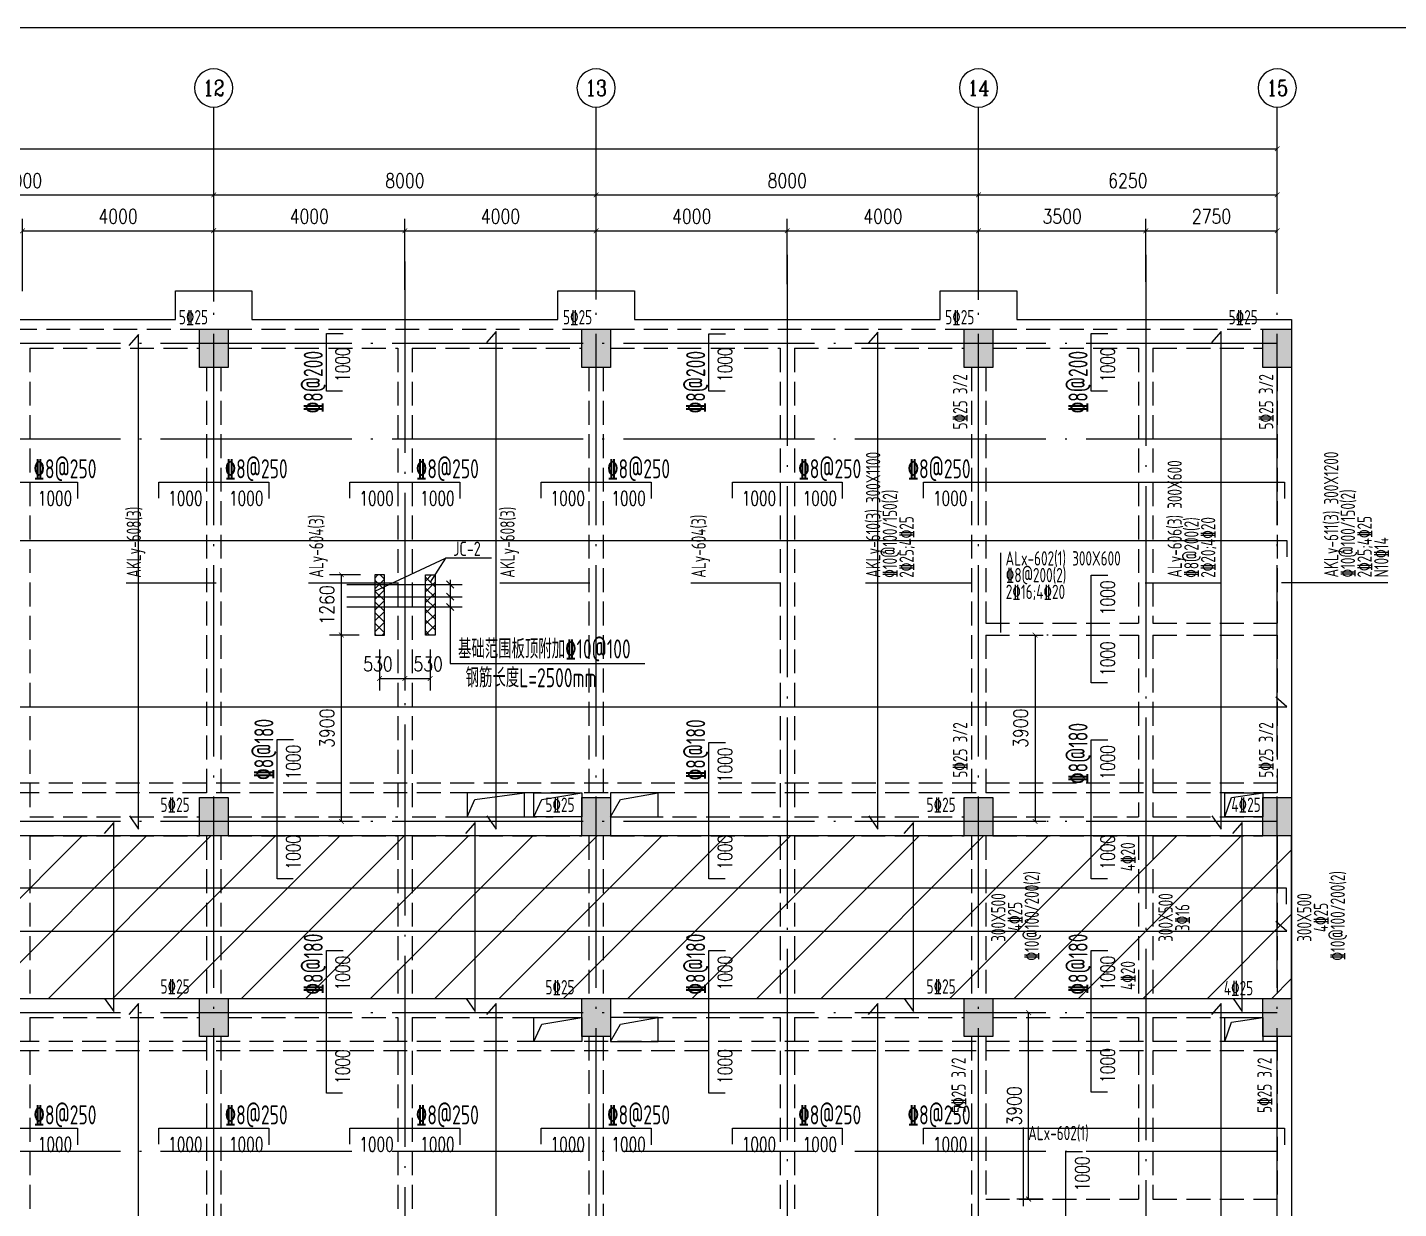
# Model space of a CAD drawing. Header units: millimetres. Extents: x 2998490 to 15040601, y 444546 to 7822218.
# Drawn here: x 14188373 to 14217058, y 7503105 to 7527814 of the extents above; entities that cross this region are included whole.
import ezdxf
from ezdxf.enums import TextEntityAlignment as Align

# ---------------------------------------------------------------- set-up
doc = ezdxf.new("R2010")
doc.units = ezdxf.units.MM
doc.header["$LTSCALE"] = 2000
doc.linetypes.add('DASH', pattern=[0.35, 0.25, -0.1])
doc.linetypes.add('DOTE', pattern=[2.42, 2, -0.2, 0.02, -0.2])
for name, color, linetype in [('3-AXIS', 3, 'Continuous'), ('3-AXIS_TEXT', 7, 'Continuous'), ('3-ban', 84, 'Continuous'), ('3-ban-hatch', 9, 'Continuous'), ('3-ban-rein', 1, 'Continuous'), ('3-ban-TEXT', 7, 'Continuous'), ('3-ban设备基础', 3, 'Continuous'), ('3-column-DOWN', 232, 'Continuous'), ('3-COLUMN-UP', 2, 'Continuous'), ('3-dcl', 3, 'Continuous'), ('3-dote', 43, 'DOTE'), ('3-HATCH', 8, 'Continuous'), ('3-liang-rein-X', 54, 'Continuous'), ('3-liang-rein-Y', 130, 'Continuous'), ('3-liang-R截面-X', 50, 'Continuous'), ('3-liang-R截面-Y', 70, 'Continuous'), ('3-liang-s-1', 44, 'Continuous'), ('3-liang-xu', 120, 'DASH'), ('AXIS', 3, 'Continuous'), ('AXIS_TEXT', 7, 'Continuous'), ('图框', 7, 'Continuous')]:
    doc.layers.add(name, color=color, linetype=linetype)
doc.layers.add('3-零部件', color=73, linetype='Continuous', lineweight=5)
doc.styles.add('_TCH_AXIS', font='COMPLEX', dxfattribs={"bigfont": 'GBCBIG'})
doc.styles.add('COMPLEX', font='COMPLEX')
doc.styles.add('DIM_FONT', font='SIMPLEX', dxfattribs={"width": 0.8, "bigfont": 'HZTXT'})
doc.styles.add('NT4', font='tssdeng.shx', dxfattribs={"width": 0.65, "bigfont": 'tssdchn.shx'})
doc.styles.add('TJ1', font='tj-romans1.shx', dxfattribs={"width": 0.8, "bigfont": 'tj-hztxt1.shx'})
doc.styles.add('TSSD_Rein', font='Tssdeng.shx', dxfattribs={"width": 0.7, "bigfont": 'hztxt.shx'})
doc.dimstyles.new('DIMN100', dxfattribs={"dimtxt": 300, "dimasz": 100, "dimexe": 250, "dimexo": 300, "dimgap": 150, "dimtad": 1, "dimdec": 0, "dimzin": 0, "dimdsep": 46, "dimtxsty": 'DIM_FONT', "dimblk": 'ARCHTICK', "dimcen": 0.09, "dimclrt": 7, "dimazin": 2, "dimtfac": 1, "dimtdec": 0, "dimtix": 1, "dimtmove": 2, "dimatfit": 3, "dimldrblk": 'ARCHTICK', "dimfxl": 0, "dimtolj": 1, "dimtzin": 0, "dimarcsym": 0})
pattern_1 = [(45, (-248788.69, 17196.55), (-112.2532015, 112.2532015), []), (135, (-248788.69, 17196.55), (-112.2532015, -112.2532015), [])]

# ---------------------------------------------------------------- blocks, each defined once
blk = doc.blocks.new('_ArchTick')
at = {"color": 0, "linetype": 'ByBlock', "const_width": 0.15}
blk.add_lwpolyline([(-0.5, -0.5), (0.5, 0.5)], dxfattribs=at)
blk = doc.blocks.new('*D527')
at = {"layer": 'AXIS', "color": 0, "lineweight": -2}
for p, q in [((14184270, 7523134), (14184270, 7524560)), ((14192270, 7523134), (14192270, 7524560)), ((14184270, 7524310), (14192270, 7524310))]:
    blk.add_line(p, q, dxfattribs=at)
at = {"layer": 'Defpoints', "color": 0}
for p in [(14192270, 7524310), (14184270, 7522834), (14192270, 7522834)]:
    blk.add_point(p, dxfattribs=at)
at = {"layer": 'AXIS', "color": 0, "lineweight": -2, "xscale": 100, "yscale": 100, "zscale": 100, "rotation": 180}
blk.add_blockref('_ArchTick', (14184270, 7524310), dxfattribs=at)
at = {"layer": 'AXIS', "color": 0, "lineweight": -2, "xscale": 100, "yscale": 100, "zscale": 100}
blk.add_blockref('_ArchTick', (14192270, 7524310), dxfattribs=at)
at = {"layer": 'AXIS', "color": 7, "insert": (14188270, 7524610), "char_height": 300, "attachment_point": 5, "style": 'DIM_FONT'}
blk.add_mtext('\\A1;8000', dxfattribs=at)
blk = doc.blocks.new('*D528')
at = {"layer": 'AXIS', "color": 0, "lineweight": -2}
for p, q in [((14192270, 7523134), (14192270, 7524560)), ((14200270, 7523134), (14200270, 7524560)), ((14192270, 7524310), (14200270, 7524310))]:
    blk.add_line(p, q, dxfattribs=at)
at = {"layer": 'Defpoints', "color": 0}
for p in [(14200270, 7524310), (14192270, 7522834), (14200270, 7522834)]:
    blk.add_point(p, dxfattribs=at)
at = {"layer": 'AXIS', "color": 0, "lineweight": -2, "xscale": 100, "yscale": 100, "zscale": 100, "rotation": 180}
blk.add_blockref('_ArchTick', (14192270, 7524310), dxfattribs=at)
at = {"layer": 'AXIS', "color": 0, "lineweight": -2, "xscale": 100, "yscale": 100, "zscale": 100}
blk.add_blockref('_ArchTick', (14200270, 7524310), dxfattribs=at)
at = {"layer": 'AXIS', "color": 7, "insert": (14196270, 7524610), "char_height": 300, "attachment_point": 5, "style": 'DIM_FONT'}
blk.add_mtext('\\A1;8000', dxfattribs=at)
blk = doc.blocks.new('*D529')
at = {"layer": 'AXIS', "color": 0, "lineweight": -2}
for p, q in [((14200270, 7523134), (14200270, 7524560)), ((14208270, 7523134), (14208270, 7524560)), ((14200270, 7524310), (14208270, 7524310))]:
    blk.add_line(p, q, dxfattribs=at)
at = {"layer": 'Defpoints', "color": 0}
for p in [(14208270, 7524310), (14200270, 7522834), (14208270, 7522834)]:
    blk.add_point(p, dxfattribs=at)
at = {"layer": 'AXIS', "color": 0, "lineweight": -2, "xscale": 100, "yscale": 100, "zscale": 100, "rotation": 180}
blk.add_blockref('_ArchTick', (14200270, 7524310), dxfattribs=at)
at = {"layer": 'AXIS', "color": 0, "lineweight": -2, "xscale": 100, "yscale": 100, "zscale": 100}
blk.add_blockref('_ArchTick', (14208270, 7524310), dxfattribs=at)
at = {"layer": 'AXIS', "color": 7, "insert": (14204270, 7524610), "char_height": 300, "attachment_point": 5, "style": 'DIM_FONT'}
blk.add_mtext('\\A1;8000', dxfattribs=at)
blk = doc.blocks.new('*D530')
at = {"layer": 'AXIS', "color": 0, "lineweight": -2}
for p, q in [((14208270, 7523134), (14208270, 7524560)), ((14214520, 7523134), (14214520, 7524560)), ((14208270, 7524310), (14214520, 7524310))]:
    blk.add_line(p, q, dxfattribs=at)
at = {"layer": 'Defpoints', "color": 0}
for p in [(14214520, 7524310), (14208270, 7522834), (14214520, 7522834)]:
    blk.add_point(p, dxfattribs=at)
at = {"layer": 'AXIS', "color": 0, "lineweight": -2, "xscale": 100, "yscale": 100, "zscale": 100, "rotation": 180}
blk.add_blockref('_ArchTick', (14208270, 7524310), dxfattribs=at)
at = {"layer": 'AXIS', "color": 0, "lineweight": -2, "xscale": 100, "yscale": 100, "zscale": 100}
blk.add_blockref('_ArchTick', (14214520, 7524310), dxfattribs=at)
at = {"layer": 'AXIS', "color": 7, "insert": (14211395, 7524610), "char_height": 300, "attachment_point": 5, "style": 'DIM_FONT'}
blk.add_mtext('\\A1;6250', dxfattribs=at)
blk = doc.blocks.new('_AXISO')
blk.add_circle((0, 0), 0.5)
at = {"layer": '3-AXIS_TEXT', "style": 'COMPLEX', "width": 1.041667}
blk.add_attdef('A', text='', height=0.56, dxfattribs=at).set_placement((-0.25, -0.28), (0.25, -0.28), align=Align.FIT)
blk = doc.blocks.new('*D531')
at = {"layer": 'AXIS', "color": 0, "lineweight": -2}
for p, q in [((14138270, 7523436), (14138270, 7525526)), ((14214520, 7523436), (14214520, 7525526)), ((14138270, 7525276), (14214520, 7525276))]:
    blk.add_line(p, q, dxfattribs=at)
at = {"layer": 'Defpoints', "color": 0}
for p in [(14214520, 7525276), (14138270, 7523136), (14214520, 7523136)]:
    blk.add_point(p, dxfattribs=at)
at = {"layer": 'AXIS', "color": 0, "lineweight": -2, "xscale": 100, "yscale": 100, "zscale": 100, "rotation": 180}
blk.add_blockref('_ArchTick', (14138270, 7525276), dxfattribs=at)
at = {"layer": 'AXIS', "color": 0, "lineweight": -2, "xscale": 100, "yscale": 100, "zscale": 100}
blk.add_blockref('_ArchTick', (14214520, 7525276), dxfattribs=at)
at = {"layer": 'AXIS', "color": 7, "insert": (14180271, 7525576), "char_height": 300, "attachment_point": 5, "style": 'DIM_FONT'}
blk.add_mtext('\\A1;76250', dxfattribs=at)
blk = doc.blocks.new('*D896')
at = {"layer": '3-ban设备基础', "color": 0, "lineweight": -2}
for p, q in [((14195740, 7514802), (14195740, 7513944)), ((14196270, 7514802), (14196270, 7513944)), ((14195740, 7514194), (14196270, 7514194))]:
    blk.add_line(p, q, dxfattribs=at)
at = {"layer": 'Defpoints', "color": 0}
for p in [(14195740, 7515102), (14196270, 7515102), (14196270, 7514194)]:
    blk.add_point(p, dxfattribs=at)
at = {"layer": '3-ban设备基础', "color": 0, "lineweight": -2, "xscale": 100, "yscale": 100, "zscale": 100, "rotation": 180}
blk.add_blockref('_ArchTick', (14195740, 7514194), dxfattribs=at)
at = {"layer": '3-ban设备基础', "color": 0, "lineweight": -2, "xscale": 100, "yscale": 100, "zscale": 100}
blk.add_blockref('_ArchTick', (14196270, 7514194), dxfattribs=at)
at = {"layer": '3-ban设备基础', "color": 7, "insert": (14195705, 7514494), "char_height": 300, "attachment_point": 5, "style": 'DIM_FONT'}
blk.add_mtext('\\A1;530', dxfattribs=at)
blk = doc.blocks.new('*D897')
at = {"layer": '3-ban设备基础', "color": 0, "lineweight": -2}
for p, q in [((14196270, 7514802), (14196270, 7513944)), ((14196800, 7514802), (14196800, 7513944)), ((14196270, 7514194), (14196800, 7514194))]:
    blk.add_line(p, q, dxfattribs=at)
at = {"layer": 'Defpoints', "color": 0}
for p in [(14196270, 7515102), (14196800, 7515102), (14196800, 7514194)]:
    blk.add_point(p, dxfattribs=at)
at = {"layer": '3-ban设备基础', "color": 0, "lineweight": -2, "xscale": 100, "yscale": 100, "zscale": 100, "rotation": 180}
blk.add_blockref('_ArchTick', (14196270, 7514194), dxfattribs=at)
at = {"layer": '3-ban设备基础', "color": 0, "lineweight": -2, "xscale": 100, "yscale": 100, "zscale": 100}
blk.add_blockref('_ArchTick', (14196800, 7514194), dxfattribs=at)
at = {"layer": '3-ban设备基础', "color": 7, "insert": (14196757, 7514494), "char_height": 300, "attachment_point": 5, "style": 'DIM_FONT'}
blk.add_mtext('\\A1;530', dxfattribs=at)
blk = doc.blocks.new('*D898')
at = {"layer": '3-ban设备基础', "color": 0, "lineweight": -2}
for p, q in [((14195310, 7515102), (14194691, 7515102)), ((14194941, 7511202), (14194941, 7515102)), ((14195310, 7511202), (14194691, 7511202))]:
    blk.add_line(p, q, dxfattribs=at)
at = {"layer": 'Defpoints', "color": 0}
for p in [(14194941, 7515102), (14195610, 7515102), (14195610, 7511202)]:
    blk.add_point(p, dxfattribs=at)
at = {"layer": '3-ban设备基础', "color": 0, "lineweight": -2, "xscale": 100, "yscale": 100, "zscale": 100}
for p, rotation in [((14194941, 7515102), 90), ((14194941, 7511202), 270)]:
    blk.add_blockref('_ArchTick', p, dxfattribs=dict(at, rotation=rotation))
at = {"layer": '3-ban设备基础', "color": 7, "insert": (14194641, 7513152), "char_height": 300, "attachment_point": 5, "rotation": 90, "style": 'DIM_FONT'}
blk.add_mtext('\\A1;3900', dxfattribs=at)
blk = doc.blocks.new('*D899')
at = {"layer": '3-ban设备基础', "color": 0, "lineweight": -2}
for p, q in [((14195340, 7516362), (14194691, 7516362)), ((14194941, 7515102), (14194941, 7516362)), ((14195310, 7515102), (14194691, 7515102))]:
    blk.add_line(p, q, dxfattribs=at)
at = {"layer": 'Defpoints', "color": 0}
for p in [(14194941, 7516362), (14195640, 7516362), (14195610, 7515102)]:
    blk.add_point(p, dxfattribs=at)
at = {"layer": '3-ban设备基础', "color": 0, "lineweight": -2, "xscale": 100, "yscale": 100, "zscale": 100}
for p, rotation in [((14194941, 7516362), 90), ((14194941, 7515102), 270)]:
    blk.add_blockref('_ArchTick', p, dxfattribs=dict(at, rotation=rotation))
at = {"layer": '3-ban设备基础', "color": 7, "insert": (14194641, 7515732), "char_height": 300, "attachment_point": 5, "rotation": 90, "style": 'DIM_FONT'}
blk.add_mtext('\\A1;1260', dxfattribs=at)
blk = doc.blocks.new('*D1192')
at = {"layer": '3-零部件', "color": 0, "lineweight": -2}
for p, q in [((14188270, 7522294), (14188270, 7523810)), ((14192270, 7522081), (14192270, 7523810)), ((14188270, 7523560), (14192270, 7523560))]:
    blk.add_line(p, q, dxfattribs=at)
at = {"layer": 'Defpoints', "color": 0}
for p in [(14192270, 7523560), (14188270, 7521994), (14192270, 7521781)]:
    blk.add_point(p, dxfattribs=at)
at = {"layer": '3-零部件', "color": 0, "lineweight": -2, "xscale": 100, "yscale": 100, "zscale": 100, "rotation": 180}
blk.add_blockref('_ArchTick', (14188270, 7523560), dxfattribs=at)
at = {"layer": '3-零部件', "color": 0, "lineweight": -2, "xscale": 100, "yscale": 100, "zscale": 100}
blk.add_blockref('_ArchTick', (14192270, 7523560), dxfattribs=at)
at = {"layer": '3-零部件', "color": 7, "insert": (14190270, 7523860), "char_height": 300, "attachment_point": 5, "style": 'DIM_FONT'}
blk.add_mtext('\\A1;4000', dxfattribs=at)
blk = doc.blocks.new('*D1193')
at = {"layer": '3-零部件', "color": 0, "lineweight": -2}
for p, q in [((14192270, 7522081), (14192270, 7523810)), ((14196270, 7522327), (14196270, 7523810)), ((14192270, 7523560), (14196270, 7523560))]:
    blk.add_line(p, q, dxfattribs=at)
at = {"layer": 'Defpoints', "color": 0}
for p in [(14196270, 7523560), (14196270, 7522027), (14192270, 7521781)]:
    blk.add_point(p, dxfattribs=at)
at = {"layer": '3-零部件', "color": 0, "lineweight": -2, "xscale": 100, "yscale": 100, "zscale": 100, "rotation": 180}
blk.add_blockref('_ArchTick', (14192270, 7523560), dxfattribs=at)
at = {"layer": '3-零部件', "color": 0, "lineweight": -2, "xscale": 100, "yscale": 100, "zscale": 100}
blk.add_blockref('_ArchTick', (14196270, 7523560), dxfattribs=at)
at = {"layer": '3-零部件', "color": 7, "insert": (14194270, 7523860), "char_height": 300, "attachment_point": 5, "style": 'DIM_FONT'}
blk.add_mtext('\\A1;4000', dxfattribs=at)
blk = doc.blocks.new('*D1194')
at = {"layer": '3-零部件', "color": 0, "lineweight": -2}
for p, q in [((14196270, 7522327), (14196270, 7523810)), ((14200270, 7522123), (14200270, 7523810)), ((14196270, 7523560), (14200270, 7523560))]:
    blk.add_line(p, q, dxfattribs=at)
at = {"layer": 'Defpoints', "color": 0}
for p in [(14200270, 7523560), (14196270, 7522027), (14200270, 7521823)]:
    blk.add_point(p, dxfattribs=at)
at = {"layer": '3-零部件', "color": 0, "lineweight": -2, "xscale": 100, "yscale": 100, "zscale": 100, "rotation": 180}
blk.add_blockref('_ArchTick', (14196270, 7523560), dxfattribs=at)
at = {"layer": '3-零部件', "color": 0, "lineweight": -2, "xscale": 100, "yscale": 100, "zscale": 100}
blk.add_blockref('_ArchTick', (14200270, 7523560), dxfattribs=at)
at = {"layer": '3-零部件', "color": 7, "insert": (14198270, 7523860), "char_height": 300, "attachment_point": 5, "style": 'DIM_FONT'}
blk.add_mtext('\\A1;4000', dxfattribs=at)
blk = doc.blocks.new('*D1195')
at = {"layer": '3-零部件', "color": 0, "lineweight": -2}
for p, q in [((14200270, 7522123), (14200270, 7523810)), ((14204270, 7522446), (14204270, 7523810)), ((14200270, 7523560), (14204270, 7523560))]:
    blk.add_line(p, q, dxfattribs=at)
at = {"layer": 'Defpoints', "color": 0}
for p in [(14204270, 7523560), (14204270, 7522146), (14200270, 7521823)]:
    blk.add_point(p, dxfattribs=at)
at = {"layer": '3-零部件', "color": 0, "lineweight": -2, "xscale": 100, "yscale": 100, "zscale": 100, "rotation": 180}
blk.add_blockref('_ArchTick', (14200270, 7523560), dxfattribs=at)
at = {"layer": '3-零部件', "color": 0, "lineweight": -2, "xscale": 100, "yscale": 100, "zscale": 100}
blk.add_blockref('_ArchTick', (14204270, 7523560), dxfattribs=at)
at = {"layer": '3-零部件', "color": 7, "insert": (14202270, 7523860), "char_height": 300, "attachment_point": 5, "style": 'DIM_FONT'}
blk.add_mtext('\\A1;4000', dxfattribs=at)
blk = doc.blocks.new('*D1180')
at = {"layer": '3-零部件', "color": 0, "lineweight": -2}
for p, q in [((14204270, 7522446), (14204270, 7523810)), ((14208270, 7522114), (14208270, 7523810)), ((14204270, 7523560), (14208270, 7523560))]:
    blk.add_line(p, q, dxfattribs=at)
at = {"layer": 'Defpoints', "color": 0}
for p in [(14208270, 7523560), (14204270, 7522146), (14208270, 7521814)]:
    blk.add_point(p, dxfattribs=at)
at = {"layer": '3-零部件', "color": 0, "lineweight": -2, "xscale": 100, "yscale": 100, "zscale": 100, "rotation": 180}
blk.add_blockref('_ArchTick', (14204270, 7523560), dxfattribs=at)
at = {"layer": '3-零部件', "color": 0, "lineweight": -2, "xscale": 100, "yscale": 100, "zscale": 100}
blk.add_blockref('_ArchTick', (14208270, 7523560), dxfattribs=at)
at = {"layer": '3-零部件', "color": 7, "insert": (14206270, 7523860), "char_height": 300, "attachment_point": 5, "style": 'DIM_FONT'}
blk.add_mtext('\\A1;4000', dxfattribs=at)
blk = doc.blocks.new('*D1181')
at = {"layer": '3-零部件', "color": 0, "lineweight": -2}
for p, q in [((14208270, 7522114), (14208270, 7523810)), ((14211770, 7522490), (14211770, 7523810)), ((14208270, 7523560), (14211770, 7523560))]:
    blk.add_line(p, q, dxfattribs=at)
at = {"layer": 'Defpoints', "color": 0}
for p in [(14211770, 7523560), (14211770, 7522190), (14208270, 7521814)]:
    blk.add_point(p, dxfattribs=at)
at = {"layer": '3-零部件', "color": 0, "lineweight": -2, "xscale": 100, "yscale": 100, "zscale": 100, "rotation": 180}
blk.add_blockref('_ArchTick', (14208270, 7523560), dxfattribs=at)
at = {"layer": '3-零部件', "color": 0, "lineweight": -2, "xscale": 100, "yscale": 100, "zscale": 100}
blk.add_blockref('_ArchTick', (14211770, 7523560), dxfattribs=at)
at = {"layer": '3-零部件', "color": 7, "insert": (14210020, 7523860), "char_height": 300, "attachment_point": 5, "style": 'DIM_FONT'}
blk.add_mtext('\\A1;3500', dxfattribs=at)
blk = doc.blocks.new('*D1182')
at = {"layer": '3-零部件', "color": 0, "lineweight": -2}
for p, q in [((14211770, 7522490), (14211770, 7523810)), ((14214520, 7522490), (14214520, 7523810)), ((14211770, 7523560), (14214520, 7523560))]:
    blk.add_line(p, q, dxfattribs=at)
at = {"layer": 'Defpoints', "color": 0}
for p in [(14214520, 7523560), (14211770, 7522190), (14214520, 7522190)]:
    blk.add_point(p, dxfattribs=at)
at = {"layer": '3-零部件', "color": 0, "lineweight": -2, "xscale": 100, "yscale": 100, "zscale": 100, "rotation": 180}
blk.add_blockref('_ArchTick', (14211770, 7523560), dxfattribs=at)
at = {"layer": '3-零部件', "color": 0, "lineweight": -2, "xscale": 100, "yscale": 100, "zscale": 100}
blk.add_blockref('_ArchTick', (14214520, 7523560), dxfattribs=at)
at = {"layer": '3-零部件', "color": 7, "insert": (14213145, 7523860), "char_height": 300, "attachment_point": 5, "style": 'DIM_FONT'}
blk.add_mtext('\\A1;2750', dxfattribs=at)
blk = doc.blocks.new('*D1651')
at = {"layer": '3-ban', "color": 0, "lineweight": -2}
for p, q in [((14209453, 7515102), (14209453, 7511202)), ((14209727, 7515102), (14209703, 7515102)), ((14209727, 7511202), (14209703, 7511202))]:
    blk.add_line(p, q, dxfattribs=at)
at = {"layer": 'Defpoints', "color": 0}
for p in [(14209427, 7515102), (14209427, 7511202), (14209453, 7511202)]:
    blk.add_point(p, dxfattribs=at)
at = {"layer": '3-ban', "color": 0, "lineweight": -2, "xscale": 100, "yscale": 100, "zscale": 100}
for p, rotation in [((14209453, 7515102), 90), ((14209453, 7511202), 270)]:
    blk.add_blockref('_ArchTick', p, dxfattribs=dict(at, rotation=rotation))
at = {"layer": '3-ban', "color": 7, "insert": (14209153, 7513152), "char_height": 300, "attachment_point": 5, "rotation": 90, "style": 'DIM_FONT'}
blk.add_mtext('\\A1;3900', dxfattribs=at)
blk = doc.blocks.new('*D1652')
at = {"layer": '3-ban', "color": 0, "lineweight": -2}
for p, q in [((14209617, 7507202), (14209069, 7507202)), ((14209319, 7503302), (14209319, 7507202)), ((14209617, 7503302), (14209069, 7503302))]:
    blk.add_line(p, q, dxfattribs=at)
at = {"layer": 'Defpoints', "color": 0}
for p in [(14209319, 7507202), (14209917, 7507202), (14209917, 7503302)]:
    blk.add_point(p, dxfattribs=at)
at = {"layer": '3-ban', "color": 0, "lineweight": -2, "xscale": 100, "yscale": 100, "zscale": 100}
for p, rotation in [((14209319, 7507202), 90), ((14209319, 7503302), 270)]:
    blk.add_blockref('_ArchTick', p, dxfattribs=dict(at, rotation=rotation))
at = {"layer": '3-ban', "color": 7, "insert": (14209019, 7505252), "char_height": 300, "attachment_point": 5, "rotation": 90, "style": 'DIM_FONT'}
blk.add_mtext('\\A1;3900', dxfattribs=at)

msp = doc.modelspace()

# ---------------------------------------------------------------- hatches: boundary and pattern name
at = {"layer": '3-ban-hatch'}
h = msp.add_hatch(dxfattribs=at)
h.set_pattern_fill('ANSI31', color=8, scale=300, style=0)
h.paths.add_polyline_path([(14151970.3, 7507502), (14214820.3, 7507502), (14214820.3, 7510902), (14151970.3, 7510902)])
at = {"layer": '3-ban设备基础', "ltscale": 2}
h = msp.add_hatch(dxfattribs=at)
h.set_pattern_fill('ANSI37', color=256, scale=50, style=0)
h.set_pattern_definition(pattern_1)
h.paths.add_polyline_path([(14195640.3, 7515102), (14195840.3, 7515102), (14195840.3, 7516362), (14195640.3, 7516362)])
h = msp.add_hatch(dxfattribs=at)
h.set_pattern_fill('ANSI37', color=256, scale=50, style=0)
h.set_pattern_definition(pattern_1)
h.paths.add_polyline_path([(14196900.3, 7515102), (14196700.3, 7515102), (14196700.3, 7516362), (14196900.3, 7516362)])
at = {"layer": '3-HATCH'}
for points in [[(14191970.3, 7521502), (14192570.3, 7521502), (14192570.3, 7520702), (14191970.3, 7520702)], [(14199970.3, 7521502), (14200570.3, 7521502), (14200570.3, 7520702), (14199970.3, 7520702)], [(14207970.3, 7521502), (14208570.3, 7521502), (14208570.3, 7520702), (14207970.3, 7520702)], [(14214220.3, 7521502), (14214820.3, 7521502), (14214820.3, 7520702), (14214220.3, 7520702)], [(14191970.3, 7511702), (14192570.3, 7511702), (14192570.3, 7510902), (14191970.3, 7510902)], [(14199970.3, 7511702), (14200570.3, 7511702), (14200570.3, 7510902), (14199970.3, 7510902)], [(14207970.3, 7511702), (14208570.3, 7511702), (14208570.3, 7510902), (14207970.3, 7510902)], [(14214220.3, 7511702), (14214820.3, 7511702), (14214820.3, 7510902), (14214220.3, 7510902)], [(14191970.3, 7507502), (14192570.3, 7507502), (14192570.3, 7506702), (14191970.3, 7506702)], [(14199970.3, 7507502), (14200570.3, 7507502), (14200570.3, 7506702), (14199970.3, 7506702)], [(14207970.3, 7507502), (14208570.3, 7507502), (14208570.3, 7506702), (14207970.3, 7506702)], [(14214220.3, 7507502), (14214820.3, 7507502), (14214820.3, 7506702), (14214220.3, 7506702)]]:
    msp.add_hatch(color=256, dxfattribs=at).paths.add_polyline_path(points)

# ---------------------------------------------------------------- linework, layer by layer
at = {"layer": '3-AXIS', "color": 15, "linetype": 'DOTE'}
for p, q in [((14192270.3, 7493202), (14192270.3, 7523134.2)), ((14200270.3, 7493202), (14200270.3, 7523134.2)), ((14208270.3, 7493202), (14208270.3, 7523134.2)), ((14214520.3, 7493202), (14214520.3, 7523134.2)), ((14214520.3, 7521202), (14134833, 7521202)), ((14214520.3, 7519202), (14134833, 7519202)), ((14214520.3, 7511202), (14134833, 7511202)), ((14214520.3, 7507202), (14134833, 7507202)), ((14214520.3, 7504302), (14134833, 7504302))]:
    msp.add_line(p, q, dxfattribs=at)
at = {"layer": '3-ban-rein'}
for points in [[(14190506.8, 7511318.1), (14190700.2, 7511044.4), (14190700.2, 7521388.5), (14190497.1, 7521159.1)], [(14194967.8, 7520202), (14194629.8, 7520202), (14194629.8, 7521409.7), (14194975.8, 7521409.7)], [(14197984.1, 7511318.1), (14198177.5, 7511044.4), (14198177.5, 7521450), (14197974.4, 7521220.6)], [(14202967.8, 7520202), (14202629.8, 7520202), (14202629.8, 7521400.8), (14202975.8, 7521400.8)], [(14205973, 7511318.1), (14206166.4, 7511044.4), (14206166.4, 7521441), (14205963.3, 7521211.7)], [(14210967.8, 7520202), (14210629.8, 7520202), (14210629.8, 7521413.7), (14210975.8, 7521413.7)], [(14213154.4, 7511318.1), (14213347.8, 7511044.4), (14213347.8, 7521453.9), (14213144.7, 7521224.6)], [(14187120.3, 7517965.7), (14187120.3, 7518303.7), (14189420.3, 7518303.7), (14189420.3, 7517957.7)], [(14191120.3, 7517965.7), (14191120.3, 7518303.7), (14193420.3, 7518303.7), (14193420.3, 7517957.7)], [(14195120.3, 7517965.7), (14195120.3, 7518303.7), (14197420.3, 7518303.7), (14197420.3, 7517957.7)], [(14199120.3, 7517965.7), (14199120.3, 7518303.7), (14201420.3, 7518303.7), (14201420.3, 7517957.7)], [(14203120.3, 7517965.7), (14203120.3, 7518303.7), (14205420.3, 7518303.7), (14205420.3, 7517957.7)], [(14207120.3, 7517965.7), (14207120.3, 7518303.7), (14214670.3, 7518303.7), (14214670.3, 7517957.7)], [(14152126.5, 7516745.4), (14152126.5, 7517083.3), (14214717.7, 7517083.3), (14214717.7, 7516737.3)], [(14210967.8, 7514102), (14210629.8, 7514102), (14210629.8, 7516352), (14210975.8, 7516352)], [(14152332.3, 7513793.8), (14152058.6, 7513600.4), (14214719.7, 7513600.4), (14214490.4, 7513803.4)], [(14193934.5, 7510002), (14193596.6, 7510002), (14193596.6, 7512915.4), (14193942.6, 7512915.4)], [(14202967.8, 7510002), (14202629.8, 7510002), (14202629.8, 7512856.4), (14202975.8, 7512856.4)], [(14210967.8, 7510002), (14210629.8, 7510002), (14210629.8, 7512909.6), (14210975.8, 7512909.6)], [(14189985.9, 7507497.8), (14190179.3, 7507224.1), (14190179.3, 7511181.4), (14189976.2, 7510952)], [(14197549.7, 7507497.8), (14197743.1, 7507224.1), (14197743.1, 7511181.4), (14197540, 7510952)], [(14206715.4, 7507497.8), (14206908.8, 7507224.1), (14206908.8, 7511181.4), (14206705.7, 7510952)], [(14213594.9, 7507497.8), (14213788.3, 7507224.1), (14213788.3, 7511181.4), (14213585.2, 7510952)], [(14152127.9, 7509478.3), (14152127.9, 7509816.3), (14214703.5, 7509816.3), (14214703.5, 7509470.3)], [(14152333.6, 7509099.5), (14152060, 7508906.1), (14214719.7, 7508906.1), (14214490.4, 7509109.2)], [(14194967.8, 7505517), (14194629.8, 7505517), (14194629.8, 7508502), (14194975.8, 7508502)], [(14202967.8, 7505519.1), (14202629.8, 7505519.1), (14202629.8, 7508502), (14202975.8, 7508502)], [(14210967.8, 7505539.9), (14210629.8, 7505539.9), (14210629.8, 7508502), (14210975.8, 7508502)], [(14190506.8, 7497289.9), (14190700.2, 7497016.2), (14190700.2, 7507392.3), (14190497.1, 7507162.9)], [(14197984.1, 7497296.3), (14198177.5, 7497022.7), (14198177.5, 7507392.3), (14197974.4, 7507162.9)], [(14205973, 7497345.1), (14206166.4, 7497071.5), (14206166.4, 7507392.3), (14205963.3, 7507162.9)], [(14213154.4, 7497295.9), (14213347.8, 7497022.2), (14213347.8, 7507392.3), (14213144.7, 7507162.9)], [(14187120.3, 7504449.4), (14187120.3, 7504787.3), (14189420.3, 7504787.3), (14189420.3, 7504441.3)], [(14191120.3, 7504449.4), (14191120.3, 7504787.3), (14193420.3, 7504787.3), (14193420.3, 7504441.3)], [(14195120.3, 7504449.4), (14195120.3, 7504787.3), (14197420.3, 7504787.3), (14197420.3, 7504441.3)], [(14199120.3, 7504449.4), (14199120.3, 7504787.3), (14201420.3, 7504787.3), (14201420.3, 7504441.3)], [(14203120.3, 7504449.4), (14203120.3, 7504787.3), (14205420.3, 7504787.3), (14205420.3, 7504441.3)], [(14207120.3, 7504449.4), (14207120.3, 7504787.3), (14214670.3, 7504787.3), (14214670.3, 7504441.3)], [(14210437.2, 7502052), (14210099.2, 7502052), (14210099.2, 7504302), (14210445.3, 7504302)]]:
    msp.add_lwpolyline(points, dxfattribs=at)
at = {"layer": '3-ban设备基础'}
for p, q in [((14195640.3, 7516023.4), (14197120.3, 7516708.4)), ((14197120.3, 7516708.4), (14196800.3, 7516210.4)), ((14198082.7, 7516708.4), (14197120.3, 7516708.4)), ((14197217.6, 7516258.3), (14197217.6, 7514507.2)), ((14197217.6, 7514507.2), (14201287.1, 7514507.2))]:
    msp.add_line(p, q, dxfattribs=at)
at = {"layer": '3-ban设备基础', "color": 1}
for points in [[(14195058.2, 7516159.8), (14197471, 7516159.8)], [(14197143.3, 7516234.1), (14197291.9, 7516085.5)], [(14195058.2, 7515905.3), (14197471, 7515905.3)], [(14197143.3, 7515979.6), (14197291.9, 7515831)], [(14195058.2, 7515689.9), (14197471, 7515689.9)], [(14197143.3, 7515764.2), (14197291.9, 7515615.6)]]:
    msp.add_lwpolyline(points, dxfattribs=at)
at = {"layer": '3-ban设备基础', "ltscale": 2}
for points in [[(14195640.3, 7515102), (14195840.3, 7515102), (14195840.3, 7516362), (14195640.3, 7516362)], [(14196900.3, 7515102), (14196700.3, 7515102), (14196700.3, 7516362), (14196900.3, 7516362)]]:
    msp.add_lwpolyline(points, close=True, dxfattribs=at)
at = {"layer": '3-column-DOWN'}
for points in [[(14191970.3, 7521502), (14192570.3, 7521502), (14192570.3, 7520702), (14191970.3, 7520702)], [(14199970.3, 7521502), (14200570.3, 7521502), (14200570.3, 7520702), (14199970.3, 7520702)], [(14207970.3, 7521502), (14208570.3, 7521502), (14208570.3, 7520702), (14207970.3, 7520702)], [(14214220.3, 7521502), (14214820.3, 7521502), (14214820.3, 7520702), (14214220.3, 7520702)], [(14191970.3, 7511702), (14192570.3, 7511702), (14192570.3, 7510902), (14191970.3, 7510902)], [(14199970.3, 7511702), (14200570.3, 7511702), (14200570.3, 7510902), (14199970.3, 7510902)], [(14207970.3, 7511702), (14208570.3, 7511702), (14208570.3, 7510902), (14207970.3, 7510902)], [(14214220.3, 7511702), (14214820.3, 7511702), (14214820.3, 7510902), (14214220.3, 7510902)], [(14191970.3, 7507502), (14192570.3, 7507502), (14192570.3, 7506702), (14191970.3, 7506702)], [(14199970.3, 7507502), (14200570.3, 7507502), (14200570.3, 7506702), (14199970.3, 7506702)], [(14207970.3, 7507502), (14208570.3, 7507502), (14208570.3, 7506702), (14207970.3, 7506702)], [(14214220.3, 7507502), (14214820.3, 7507502), (14214820.3, 7506702), (14214220.3, 7506702)]]:
    msp.add_lwpolyline(points, close=True, dxfattribs=at)
at = {"layer": '3-COLUMN-UP'}
for points in [[(14191970.3, 7521502), (14192570.3, 7521502), (14192570.3, 7520702), (14191970.3, 7520702)], [(14199970.3, 7521502), (14200570.3, 7521502), (14200570.3, 7520702), (14199970.3, 7520702)], [(14207970.3, 7521502), (14208570.3, 7521502), (14208570.3, 7520702), (14207970.3, 7520702)], [(14214220.3, 7521502), (14214820.3, 7521502), (14214820.3, 7520702), (14214220.3, 7520702)], [(14191970.3, 7511702), (14192570.3, 7511702), (14192570.3, 7510902), (14191970.3, 7510902)], [(14199970.3, 7511702), (14200570.3, 7511702), (14200570.3, 7510902), (14199970.3, 7510902)], [(14207970.3, 7511702), (14208570.3, 7511702), (14208570.3, 7510902), (14207970.3, 7510902)], [(14214220.3, 7511702), (14214820.3, 7511702), (14214820.3, 7510902), (14214220.3, 7510902)], [(14191970.3, 7507502), (14192570.3, 7507502), (14192570.3, 7506702), (14191970.3, 7506702)], [(14199970.3, 7507502), (14200570.3, 7507502), (14200570.3, 7506702), (14199970.3, 7506702)], [(14207970.3, 7507502), (14208570.3, 7507502), (14208570.3, 7506702), (14207970.3, 7506702)], [(14214220.3, 7507502), (14214820.3, 7507502), (14214820.3, 7506702), (14214220.3, 7506702)]]:
    msp.add_lwpolyline(points, close=True, dxfattribs=at)
at = {"layer": '3-dcl'}
msp.add_lwpolyline([(14151970.3, 7507502), (14214820.3, 7507502), (14214820.3, 7510902), (14151970.3, 7510902)], close=True, dxfattribs=at)
at = {"layer": '3-dote'}
for p, q in [((14204270.3, 7523058.4), (14204270.3, 7494876.8)), ((14211770.3, 7523058.4), (14211770.3, 7494876.8)), ((14196270.3, 7522914.4), (14196270.3, 7495959.9))]:
    msp.add_line(p, q, dxfattribs=at)
at = {"layer": '3-liang-R截面-X'}
for p, q in [((14208727.9, 7516823.9), (14208727.9, 7515155.4)), ((14209201.3, 7504802.9), (14209201.3, 7503157.1))]:
    msp.add_line(p, q, dxfattribs=at)
at = {"layer": '3-liang-R截面-Y'}
for p, q in [((14190438.6, 7516195.8), (14192318.6, 7516195.8)), ((14194254.9, 7516195.8), (14196134.8, 7516195.8)), ((14198256.1, 7516195.8), (14200136, 7516195.8)), ((14202254.9, 7516195.8), (14204134.8, 7516195.8)), ((14205906.1, 7516195.8), (14208136, 7516195.8)), ((14211756.3, 7516195.8), (14213326.4, 7516195.8)), ((14214606.2, 7516202.1), (14216836.1, 7516202.1))]:
    msp.add_line(p, q, dxfattribs=at)
at = {"layer": '3-liang-s-1'}
for points in [[(14185070.3, 7521702), (14191470.3, 7521702), (14191470.3, 7522302), (14193070.3, 7522302), (14193070.3, 7521702), (14199470.3, 7521702), (14199470.3, 7522302), (14201070.3, 7522302), (14201070.3, 7521702), (14207470.3, 7521702), (14207470.3, 7522302), (14209070.3, 7522302), (14209070.3, 7521702), (14214820.3, 7521702), (14214820.3, 7521502)], [(14214820.3, 7521102), (14214820.3, 7497702)], [(14197570.3, 7511302), (14197731.3, 7511664.1), (14198770.3, 7511802)], [(14198970.3, 7511302), (14199131.3, 7511664.1), (14199970.3, 7511802)], [(14200570.3, 7511302), (14200781.3, 7511664.1), (14201570.3, 7511802)], [(14213420.3, 7511302), (14213562.8, 7511706.9), (14214220.3, 7511802)], [(14198970.3, 7506602), (14199131.3, 7506964.1), (14199970.3, 7507102)], [(14200570.3, 7506602), (14200781.3, 7506964.1), (14201570.3, 7507102)], [(14213420.3, 7506602), (14213562.8, 7507006.9), (14214220.3, 7507102)]]:
    msp.add_lwpolyline(points, dxfattribs=at)
for points in [[(14197570.3, 7511302), (14198770.3, 7511302), (14198770.3, 7511802), (14197570.3, 7511802)], [(14198970.3, 7511802), (14199970.3, 7511802), (14199970.3, 7511302), (14198970.3, 7511302)], [(14200570.3, 7511302), (14201570.3, 7511302), (14201570.3, 7511802), (14200570.3, 7511802)], [(14213420.3, 7511802), (14214220.3, 7511802), (14214220.3, 7511302), (14213420.3, 7511302)], [(14198970.3, 7507102), (14199970.3, 7507102), (14199970.3, 7506602), (14198970.3, 7506602)], [(14200570.3, 7506602), (14201570.3, 7506602), (14201570.3, 7507102), (14200570.3, 7507102)], [(14213420.3, 7507102), (14214220.3, 7507102), (14214220.3, 7506602), (14213420.3, 7506602)]]:
    msp.add_lwpolyline(points, close=True, dxfattribs=at)
at = {"layer": '3-liang-xu'}
for p, q in [((14184570.3, 7521502), (14191970.3, 7521502)), ((14192570.3, 7521502), (14199970.3, 7521502)), ((14200570.3, 7521502), (14207970.3, 7521502)), ((14208570.3, 7521502), (14214220.3, 7521502)), ((14188420.3, 7521102), (14191970.3, 7521102)), ((14188420.3, 7521102), (14188420.3, 7511302)), ((14192570.3, 7521102), (14196120.3, 7521102)), ((14196120.3, 7521102), (14196120.3, 7511302)), ((14196420.3, 7521102), (14199970.3, 7521102)), ((14196420.3, 7521102), (14196420.3, 7511302)), ((14200570.3, 7521102), (14204120.3, 7521102)), ((14204120.3, 7521102), (14204120.3, 7511302)), ((14204420.3, 7521102), (14207970.3, 7521102)), ((14204420.3, 7521102), (14204420.3, 7511302)), ((14208570.3, 7521102), (14211620.3, 7521102)), ((14211620.3, 7521102), (14211620.3, 7515352)), ((14211920.3, 7521102), (14211920.3, 7515352)), ((14211920.3, 7521102), (14214220.3, 7521102)), ((14192120.3, 7520702), (14192120.3, 7511702)), ((14192420.3, 7520702), (14192420.3, 7511702)), ((14200120.3, 7520702), (14200120.3, 7511702)), ((14200420.3, 7520702), (14200420.3, 7511702)), ((14208120.3, 7520702), (14208120.3, 7511702)), ((14208420.3, 7520702), (14208420.3, 7515352)), ((14214520.3, 7520702), (14214520.3, 7515352)), ((14214820.3, 7520702), (14214820.3, 7511702)), ((14208420.3, 7515352), (14211620.3, 7515352)), ((14211920.3, 7515352), (14214520.3, 7515352)), ((14208420.3, 7515102), (14208420.3, 7511702)), ((14208420.3, 7515102), (14211620.3, 7515102)), ((14211620.3, 7515102), (14211620.3, 7511302)), ((14211920.3, 7515102), (14211920.3, 7511302)), ((14211920.3, 7515102), (14214520.3, 7515102)), ((14214520.3, 7515102), (14214520.3, 7511702)), ((14214520.3, 7512002), (14152370.3, 7512002)), ((14214520.3, 7511802), (14152370.3, 7511802)), ((14188420.3, 7511302), (14191970.3, 7511302)), ((14192570.3, 7511302), (14196120.3, 7511302)), ((14196420.3, 7511302), (14199370.3, 7511302)), ((14201170.3, 7511302), (14204120.3, 7511302)), ((14204420.3, 7511302), (14207970.3, 7511302)), ((14208570.3, 7511302), (14211620.3, 7511302)), ((14211920.3, 7511302), (14214220.3, 7511302)), ((14188420.3, 7510902), (14188420.3, 7507502)), ((14188420.3, 7510902), (14191970.3, 7510902)), ((14192120.3, 7510902), (14192120.3, 7507502)), ((14192420.3, 7510902), (14192420.3, 7507502)), ((14192570.3, 7510902), (14196120.3, 7510902)), ((14196120.3, 7510902), (14196120.3, 7507502)), ((14196420.3, 7510902), (14196420.3, 7507502)), ((14196420.3, 7510902), (14199970.3, 7510902)), ((14200120.3, 7510902), (14200120.3, 7507502)), ((14200420.3, 7510902), (14200420.3, 7507502)), ((14200570.3, 7510902), (14204120.3, 7510902)), ((14204120.3, 7510902), (14204120.3, 7507502)), ((14204420.3, 7510902), (14204420.3, 7507502)), ((14204420.3, 7510902), (14207970.3, 7510902)), ((14208120.3, 7510902), (14208120.3, 7507502)), ((14208420.3, 7510902), (14208420.3, 7507502)), ((14208570.3, 7510902), (14211620.3, 7510902)), ((14211620.3, 7510902), (14211620.3, 7507502)), ((14211920.3, 7510902), (14211920.3, 7507502)), ((14211920.3, 7510902), (14214220.3, 7510902)), ((14214520.3, 7510902), (14214520.3, 7507502)), ((14214820.3, 7510902), (14214820.3, 7507502)), ((14188420.3, 7507502), (14191970.3, 7507502)), ((14192570.3, 7507502), (14196120.3, 7507502)), ((14196420.3, 7507502), (14199970.3, 7507502)), ((14200570.3, 7507502), (14204120.3, 7507502)), ((14204420.3, 7507502), (14207970.3, 7507502)), ((14208570.3, 7507502), (14211620.3, 7507502)), ((14211920.3, 7507502), (14214220.3, 7507502)), ((14188420.3, 7507102), (14191970.3, 7507102)), ((14188420.3, 7507102), (14188420.3, 7497302)), ((14192570.3, 7507102), (14196120.3, 7507102)), ((14196120.3, 7507102), (14196120.3, 7497302)), ((14196420.3, 7507102), (14199370.3, 7507102)), ((14196420.3, 7507102), (14196420.3, 7497302)), ((14201170.3, 7507102), (14204120.3, 7507102)), ((14204120.3, 7507102), (14204120.3, 7497302)), ((14204420.3, 7507102), (14207970.3, 7507102)), ((14204420.3, 7507102), (14204420.3, 7497302)), ((14208570.3, 7507102), (14211620.3, 7507102)), ((14211620.3, 7507102), (14211620.3, 7503302)), ((14211920.3, 7507102), (14214220.3, 7507102)), ((14211920.3, 7507102), (14211920.3, 7503302)), ((14192120.3, 7506702), (14192120.3, 7497702)), ((14192420.3, 7506702), (14192420.3, 7497702)), ((14200120.3, 7506702), (14200120.3, 7497702)), ((14200420.3, 7506702), (14200420.3, 7497702)), ((14208120.3, 7506702), (14208120.3, 7497702)), ((14208420.3, 7506702), (14208420.3, 7503302)), ((14214520.3, 7506702), (14214520.3, 7503302)), ((14214820.3, 7506702), (14214820.3, 7497702)), ((14214520.3, 7506602), (14152370.3, 7506602)), ((14214520.3, 7506402), (14152370.3, 7506402)), ((14208420.3, 7503302), (14211620.3, 7503302)), ((14211920.3, 7503302), (14214520.3, 7503302))]:
    msp.add_line(p, q, dxfattribs=at)
at = {"layer": 'AXIS'}
for p, q in [((14192270.3, 7522834.2), (14192270.3, 7526146.6)), ((14200270.3, 7522834.2), (14200270.3, 7526146.6)), ((14208270.3, 7522834.2), (14208270.3, 7526146.6)), ((14214520.3, 7522834.2), (14214520.3, 7526146.6))]:
    msp.add_line(p, q, dxfattribs=at)
at = {"layer": '图框'}
msp.add_line((14127317.1, 7527813.6), (14234717.1, 7527813.6), dxfattribs=at)

# ---------------------------------------------------------------- block references
at = {"layer": 'AXIS'}
ref = msp.add_blockref('_AXISO', (14192270.3, 7526546.6), dxfattribs=dict(at, xscale=-800, yscale=800, zscale=800, rotation=180))
ref.add_attrib('A', '12', dxfattribs={"layer": 'AXIS_TEXT', "height": 328.45, "style": '_TCH_AXIS'}).set_placement((14192043.5, 7526382.4), (14192497.1, 7526382.4), align=Align.FIT)
ref = msp.add_blockref('_AXISO', (14200270.3, 7526546.6), dxfattribs=dict(at, xscale=-800, yscale=800, zscale=800, rotation=180))
ref.add_attrib('A', '13', dxfattribs={"layer": 'AXIS_TEXT', "height": 328.45, "style": '_TCH_AXIS'}).set_placement((14200043.5, 7526382.4), (14200497.1, 7526382.4), align=Align.FIT)
ref = msp.add_blockref('_AXISO', (14208270.3, 7526546.6), dxfattribs=dict(at, xscale=-800, yscale=800, zscale=800, rotation=180))
ref.add_attrib('A', '14', dxfattribs={"layer": 'AXIS_TEXT', "height": 314.07, "style": '_TCH_AXIS'}).set_placement((14208038.5, 7526389.6), (14208502.1, 7526389.6), align=Align.FIT)
ref = msp.add_blockref('_AXISO', (14214520.3, 7526546.6), dxfattribs=dict(at, xscale=-800, yscale=800, zscale=800, rotation=180))
ref.add_attrib('A', '15', dxfattribs={"layer": 'AXIS_TEXT', "height": 328.45, "style": '_TCH_AXIS'}).set_placement((14214293.5, 7526382.4), (14214747.1, 7526382.4), align=Align.FIT)

# ---------------------------------------------------------------- texts
at = {"layer": '3-ban', "style": 'TSSD_Rein', "width": 0.7}
for s, rotation, p in [('%%1328@200', 89.99419, (14194552.7, 7519740.8, -5065)), ('%%1328@200', 89.99419, (14202552.7, 7519740.8, -5065)), ('%%1328@200', 89.99419, (14210552.7, 7519740.8, -5065)), ('%%1328@250', 359.99419, (14188499, 7518380.8, -5065)), ('%%1328@250', 359.99419, (14192499, 7518380.8, -5065)), ('%%1328@250', 359.99419, (14196499, 7518380.8, -5065)), ('%%1328@250', 359.99419, (14200499, 7518380.8, -5065)), ('%%1328@250', 359.99419, (14204499, 7518380.8, -5065)), ('%%1328@250', 359.99419, (14206786.7, 7518380.8, -5065)), ('%%1328@180', 89.99419, (14193519.5, 7512073.7, -5065)), ('%%1328@180', 89.99419, (14202552.7, 7512063.6, -5065)), ('%%1328@180', 89.99419, (14210552.7, 7511988.2, -5065)), ('%%1328@180', 89.99419, (14194552.7, 7507580.6, -5065)), ('%%1328@180', 89.99419, (14202552.7, 7507580.6, -5065)), ('%%1328@180', 89.99419, (14210552.7, 7507580.6, -5065)), ('%%1328@250', 359.99419, (14188499, 7504864.4, -5065)), ('%%1328@250', 359.99419, (14192499, 7504864.4, -5065)), ('%%1328@250', 359.99419, (14196499, 7504864.4, -5065)), ('%%1328@250', 359.99419, (14200499, 7504864.4, -5065)), ('%%1328@250', 359.99419, (14204499, 7504864.4, -5065)), ('%%1328@250', 359.99419, (14206786.7, 7504864.4, -5065))]:
    msp.add_text(s, height=400, rotation=rotation, dxfattribs=at).set_placement(p)
at = {"layer": '3-ban-TEXT', "style": 'TJ1', "width": 0.7}
for p in [(14195119.7, 7520398.9), (14203119.7, 7520398.9), (14211119.7, 7520398.9), (14211119.7, 7515521.9), (14211119.7, 7514248.9), (14194086.5, 7512085.3), (14203119.7, 7512026.3), (14211119.7, 7512079.4), (14194086.5, 7510198.9), (14203119.7, 7510198.9), (14211119.7, 7510198.9), (14195119.7, 7507671.9), (14203119.7, 7507671.9), (14211119.7, 7507671.9), (14195119.7, 7505714), (14203119.7, 7505716), (14211119.7, 7505736.8), (14210589.1, 7503471.9)]:
    msp.add_text('1000', height=300, rotation=90, dxfattribs=at).set_placement(p)
for p in [(14188590.2, 7517813.8), (14191317.2, 7517813.8), (14192590.2, 7517813.8), (14195317.2, 7517813.8), (14196590.2, 7517813.8), (14199317.2, 7517813.8), (14200590.2, 7517813.8), (14203317.2, 7517813.8), (14204590.2, 7517813.8), (14207317.2, 7517813.8), (14188590.2, 7504297.4), (14191317.2, 7504297.4), (14192590.2, 7504297.4), (14195317.2, 7504297.4), (14196590.2, 7504297.4), (14199317.2, 7504297.4), (14200590.2, 7504297.4), (14203317.2, 7504297.4), (14204590.2, 7504297.4), (14207317.2, 7504297.4)]:
    msp.add_text('1000', height=300, dxfattribs=at).set_placement(p)
at = {"layer": '3-ban设备基础', "style": 'NT4', "width": 0.75}
msp.add_text('JC-2', height=300, dxfattribs=at).set_placement((14197568.5, 7516908.3), align=Align.MIDDLE)
at = {"layer": '3-ban设备基础', "style": 'TSSD_Rein', "width": 0.7}
for s, p in [('基础范围板顶附加%%13210@100', (14197380.7, 7514611.9, -5065)), ('钢筋长度L=2500mm', (14197541, 7514010.1, -5065))]:
    msp.add_text(s, height=400, rotation=359.99419, dxfattribs=at).set_placement(p)
at = {"layer": '3-liang-rein-X', "style": 'TSSD_Rein', "width": 0.7}
for s, p in [('5%%13225', (14191540.9, 7521602)), ('5%%13225', (14199578.7, 7521602)), ('5%%13225', (14207573.6, 7521602)), ('5%%13225', (14213503.1, 7521602)), ('%%1328@200(2)', (14208840.7, 7516206.2)), ('2%%13216;4%%13220', (14208840.7, 7515856.2)), ('5%%13225', (14191157.4, 7511402)), ('5%%13225', (14199210.2, 7511402)), ('5%%13225', (14207182.8, 7511402)), ('4%%13225', (14213559.8, 7511402)), ('5%%13225', (14191157.4, 7507602)), ('5%%13225', (14199210.2, 7507584.9)), ('5%%13225', (14207182.8, 7507602)), ('4%%13225', (14213402.4, 7507566.3))]:
    msp.add_text(s, height=300, dxfattribs=at).set_placement(p)
at = {"layer": '3-liang-rein-Y', "style": 'TSSD_Rein', "width": 0.7}
for s, p in [('5%%13225 3/2', (14208034.8, 7519403.2)), ('5%%13225 3/2', (14214434.8, 7519403.2)), ('%%13210@100/150(2)', (14206565.7, 7516300)), ('%%13210@100/150(2)', (14216147.5, 7516306.3)), ('2%%13225;4%%13225', (14206915.7, 7516300)), ('2%%13225;4%%13225', (14216497.5, 7516306.3)), ('%%1328@200(2)', (14212874.1, 7516300)), ('2%%13220;4%%13220', (14213224.1, 7516300)), ('N10%%13214', (14216847.5, 7516306.3)), ('5%%13225 3/2', (14208034.8, 7512119.3)), ('5%%13225 3/2', (14214434.8, 7512119.3)), ('4%%13220', (14211544.5, 7510160.8)), ('%%13210@100/200(2)', (14209534.8, 7508293.3)), ('%%13210@100/200(2)', (14215934.8, 7508293.3)), ('4%%13225', (14209184.8, 7508907.5)), ('3%%13216', (14212684.8, 7508907.5)), ('4%%13225', (14215584.8, 7508887)), ('4%%13220', (14211544.5, 7507677.7)), ('5%%13225 3/2', (14208004.7, 7505106)), ('5%%13225 3/2', (14214404.7, 7505106))]:
    msp.add_text(s, height=300, rotation=90, dxfattribs=at).set_placement(p)
at = {"layer": '3-liang-R截面-X', "style": 'TSSD_Rein', "width": 0.7}
for s, p in [('ALx-602(1) 300X600', (14208835.9, 7516556.2)), ('ALx-602(1)', (14209309.3, 7504535.2))]:
    msp.add_text(s, height=300, dxfattribs=at).set_placement(p)
at = {"layer": '3-liang-R截面-Y', "style": 'TSSD_Rein', "width": 0.7}
for s, p in [('AKLy-610(3) 300X1100', (14206215.7, 7516300)), ('ALy-606(3) 300X600', (14212524.1, 7516300)), ('AKLy-611(3) 300X1200', (14215797.6, 7516306.3)), ('AKLy-608(3)', (14190748.3, 7516300)), ('ALy-604(3)', (14194564.5, 7516300)), ('AKLy-608(3)', (14198565.7, 7516300)), ('ALy-604(3)', (14202564.5, 7516300)), ('300X500', (14208834.8, 7508684.7)), ('300X500', (14212334.8, 7508684.7)), ('300X500', (14215234.8, 7508684.7))]:
    msp.add_text(s, height=300, rotation=90, dxfattribs=at).set_placement(p)

# ---------------------------------------------------------------- dimensions: what is measured, and where the dimension line sits
at = {"layer": '3-ban'}
for base, p1, p2, picture, middle in [((14209452.6, 7511202), (14209426.9, 7515102), (14209426.9, 7511202), '*D1651', (14209152.6, 7513152)), ((14209318.9, 7507202), (14209916.8, 7503302), (14209916.8, 7507202), '*D1652', (14209018.9, 7505252))]:
    dim = msp.add_linear_dim(base=base, p1=p1, p2=p2, angle=90, dimstyle='DIMN100', dxfattribs=at)
    dim.commit()
    dim.dimension.update_dxf_attribs({"geometry": picture, "text_midpoint": middle})
at = {"layer": '3-ban设备基础'}
for base, p1, p2, picture, middle in [((14194940.6, 7516362), (14195610, 7515102), (14195640.3, 7516362), '*D899', (14194640.6, 7515732)), ((14194940.6, 7515102), (14195610, 7511202), (14195610, 7515102), '*D898', (14194640.6, 7513152))]:
    dim = msp.add_linear_dim(base=base, p1=p1, p2=p2, angle=90, dimstyle='DIMN100', dxfattribs=at)
    dim.commit()
    dim.dimension.update_dxf_attribs({"geometry": picture, "text_midpoint": middle})
for base, p1, p2, picture, middle in [((14196270.3, 7514193.7), (14195740.3, 7515102), (14196270.3, 7515102), '*D896', (14195705.1, 7514493.7)), ((14196800.3, 7514193.7), (14196270.3, 7515102), (14196800.3, 7515102), '*D897', (14196757.2, 7514493.7))]:
    dim = msp.add_linear_dim(base=base, p1=p1, p2=p2, dimstyle='DIMN100', dxfattribs=at)
    dim.commit()
    dim.dimension.update_dxf_attribs({"geometry": picture, "text_midpoint": middle, "dimtype": 160})
at = {"layer": '3-零部件'}
for base, p1, p2, picture, middle in [((14192270.3, 7523559.7), (14188270.3, 7521994), (14192270.3, 7521781.1), '*D1192', (14190270.3, 7523859.7)), ((14196270.3, 7523559.7), (14192270.3, 7521781.1), (14196270.3, 7522027.1), '*D1193', (14194270.3, 7523859.7)), ((14200270.3, 7523559.7), (14196270.3, 7522027.1), (14200270.3, 7521823), '*D1194', (14198270.3, 7523859.7)), ((14204270.3, 7523559.7), (14200270.3, 7521823), (14204270.3, 7522145.8), '*D1195', (14202270.3, 7523859.7)), ((14208270.3, 7523559.7), (14204270.3, 7522145.8), (14208270.3, 7521814.3), '*D1180', (14206270.3, 7523859.7)), ((14211770.3, 7523559.7), (14208270.3, 7521814.3), (14211770.3, 7522190), '*D1181', (14210020.3, 7523859.7)), ((14214520.3, 7523559.7), (14211770.3, 7522190), (14214520.3, 7522190), '*D1182', (14213145.3, 7523859.7))]:
    dim = msp.add_linear_dim(base=base, p1=p1, p2=p2, dimstyle='DIMN100', dxfattribs=at)
    dim.commit()
    dim.dimension.update_dxf_attribs({"geometry": picture, "text_midpoint": middle})
at = {"layer": 'AXIS'}
dim = msp.add_linear_dim(base=(14214520.3, 7525275.7), p1=(14138270.3, 7523135.8), p2=(14214520.3, 7523135.8), dimstyle='DIMN100', dxfattribs=at)
dim.commit()
dim.dimension.update_dxf_attribs({"geometry": '*D531', "text_midpoint": (14180271.1, 7525575.7), "dimtype": 160})
for p1, p2, picture, middle in [((14184270.3, 7522834.2), (14192270.3, 7522834.2), '*D527', (14188270.3, 7524610.3)), ((14192270.3, 7522834.2), (14200270.3, 7522834.2), '*D528', (14196270.3, 7524610.3)), ((14200270.3, 7522834.2), (14208270.3, 7522834.2), '*D529', (14204270.3, 7524610.3)), ((14208270.3, 7522834.2), (14214520.3, 7522834.2), '*D530', (14211395.3, 7524610.3))]:
    dim = msp.add_aligned_dim(p1=p1, p2=p2, distance=1476.1, dimstyle='DIMN100', dxfattribs=at)
    dim.commit()
    dim.dimension.update_dxf_attribs({"geometry": picture, "text_midpoint": middle})

doc.saveas('drawing.dxf')
